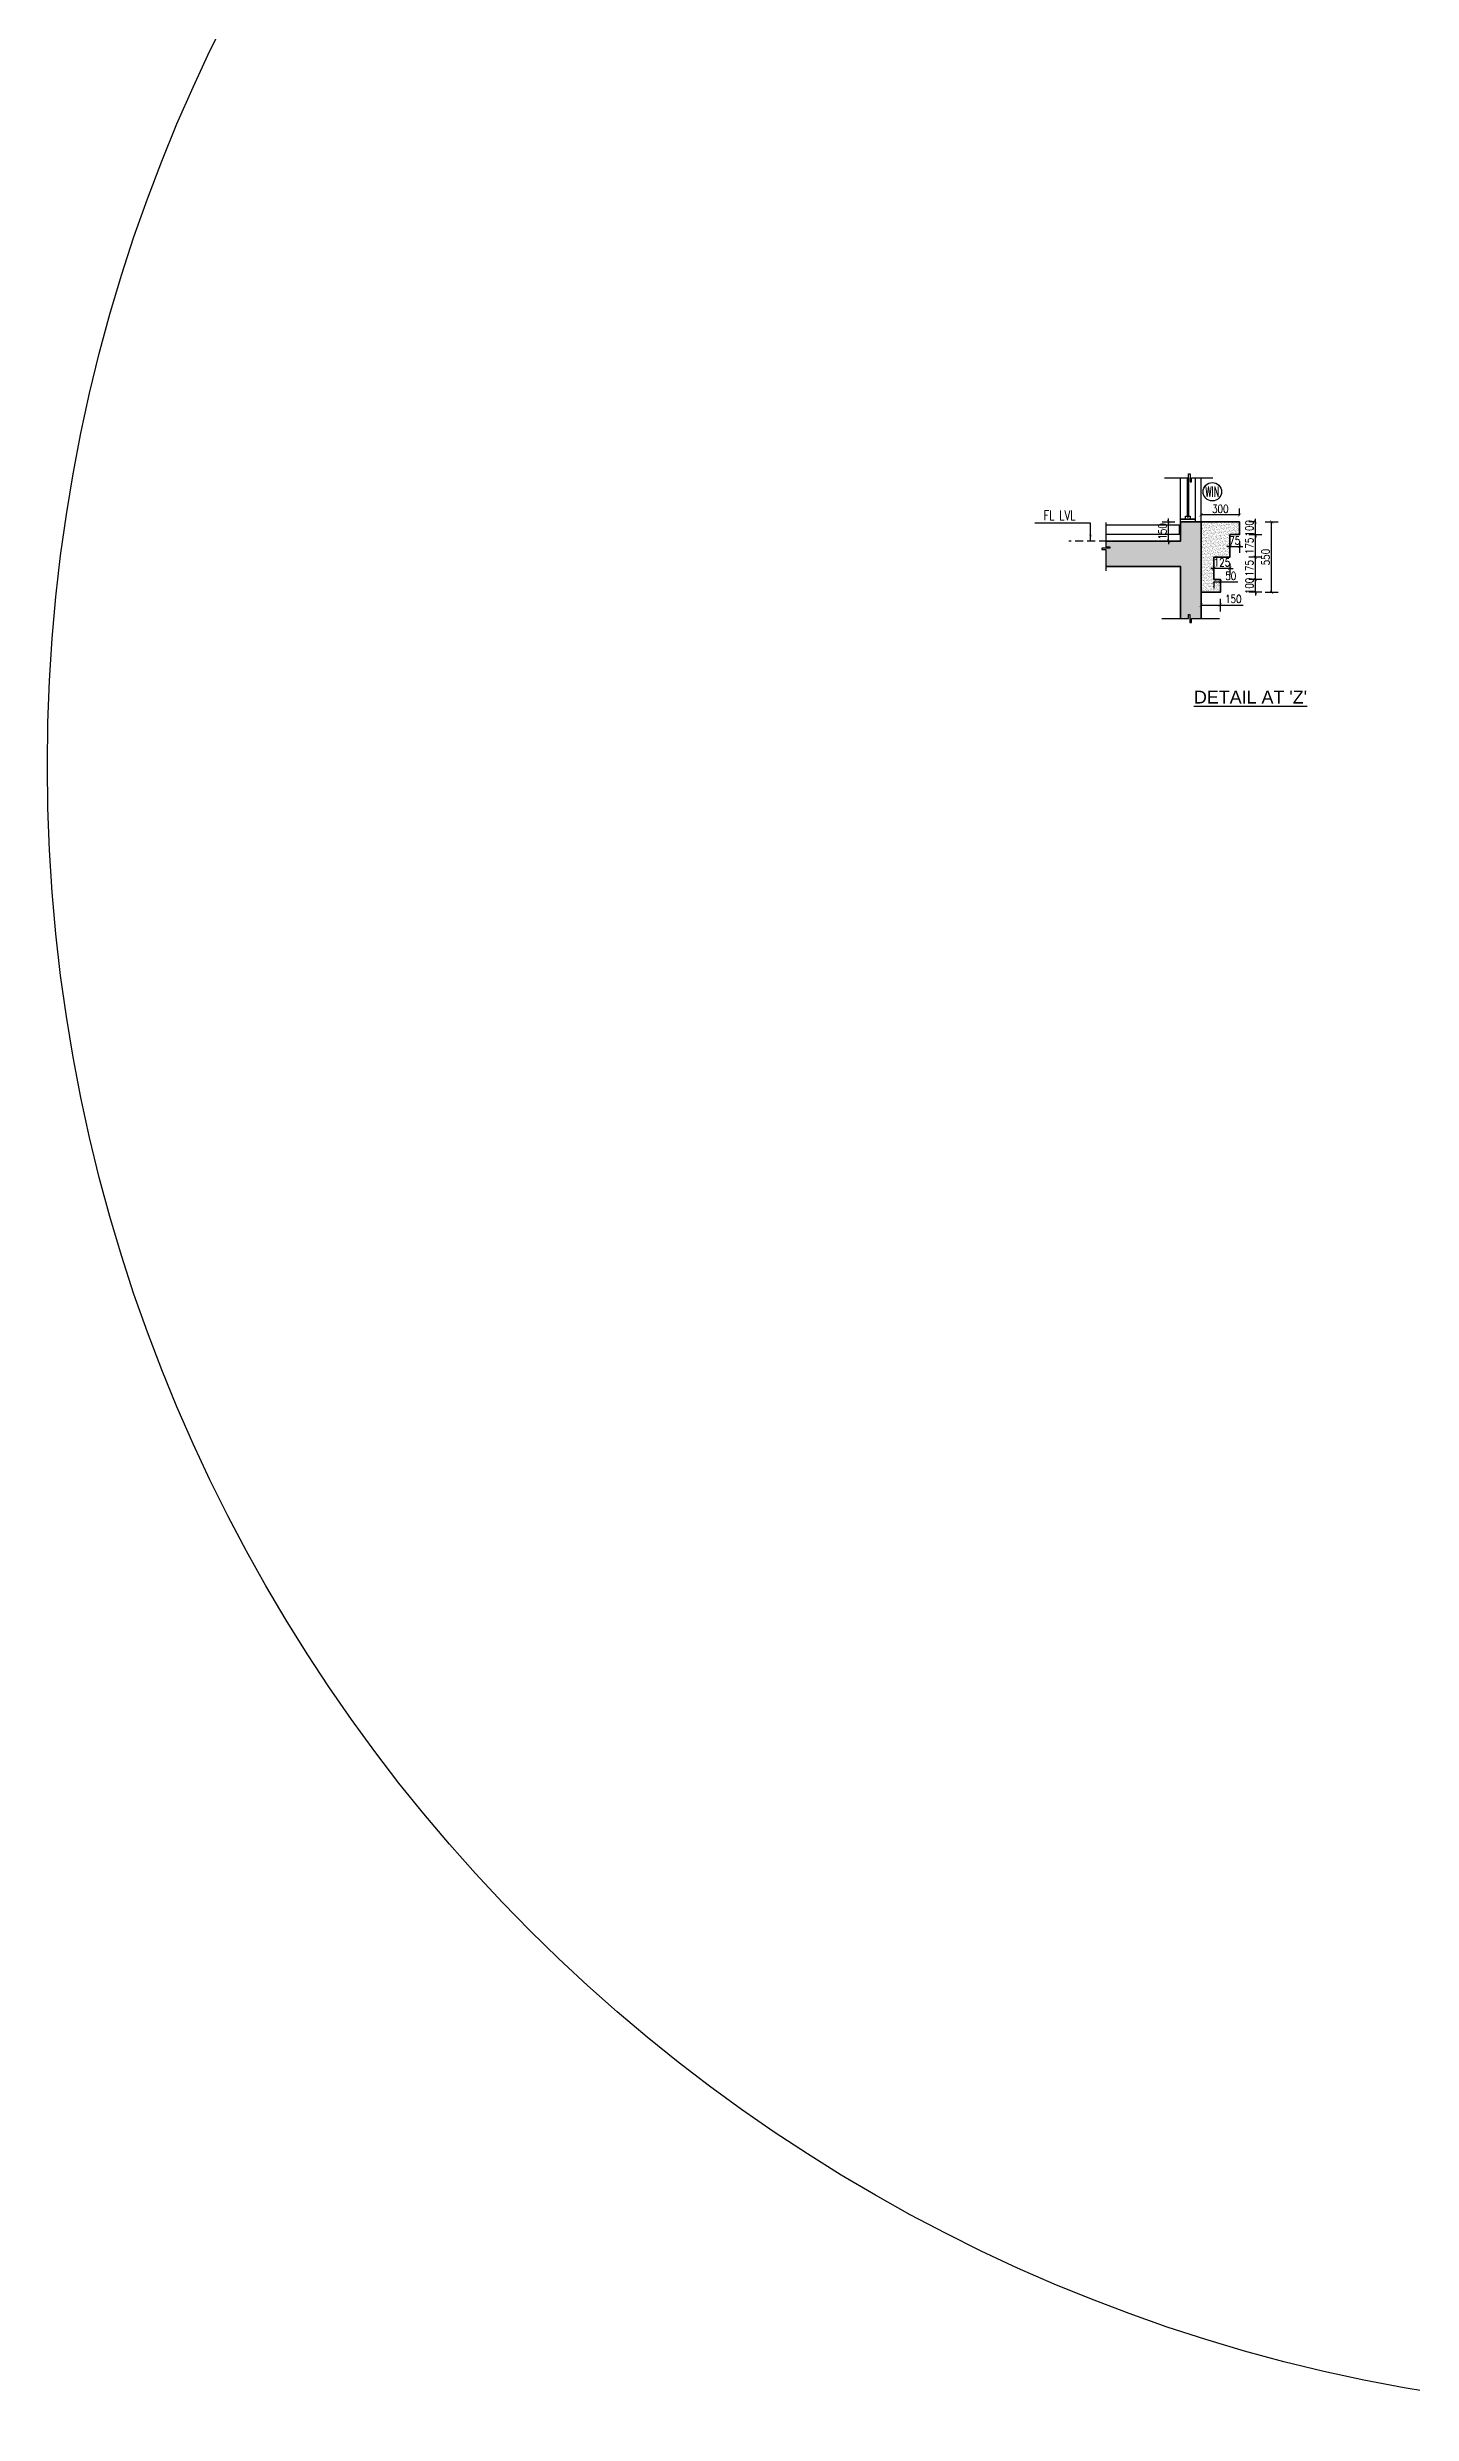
# Model space of a CAD drawing. Header units: millimetres. Extents: x 1066295 to 1300022, y -5734212 to -5454663.
# Drawn here: x 1066295 to 1076948, y -5626193 to -5607710 of the extents above; entities that cross this region are included whole.
import ezdxf
from ezdxf.enums import TextEntityAlignment as Align

# ---------------------------------------------------------------- set-up
doc = ezdxf.new("R2010")
doc.units = ezdxf.units.MM
doc.header["$LTSCALE"] = 1000
doc.header["$MEASUREMENT"] = 0
for name, pattern in [('AUDIT_D_120904163729-0', [0]), ('T9_PROFILE SECTIONS$0$HIDDEN', [0.375, 0.25, -0.125]), ('T9_PROFILE SECTIONS$0$T10(T7 IS SIMILAR BUT MIRROR) - DIMENSION & TEXTING$0$HIDDEN', [0.375, 0.25, -0.125])]:
    doc.linetypes.add(name, pattern=pattern)
doc.layers.get('0').update_dxf_attribs({"linetype": 'AUDIT_D_120904163729-0'})
for name, color, linetype in [('T9_PROFILE SECTIONS$0$A-DETAIL MARKERS', 52, 'T9_PROFILE SECTIONS$0$HIDDEN'), ('T9_PROFILE SECTIONS$0$a-ele', 8, 'Continuous'), ('T9_PROFILE SECTIONS$0$A-RSP DOOR NO', 4, 'Continuous'), ('T9_PROFILE SECTIONS$0$a-window', 5, 'Continuous'), ('T9_PROFILE SECTIONS$0$DIMDETAIL', 8, 'Continuous'), ('T9_PROFILE SECTIONS$0$HATCH 150', 8, 'Continuous'), ('T9_PROFILE SECTIONS$0$T10(T7 IS SIMILAR BUT MIRROR) - DIMENSION & TEXTING$0$A-DIMENSIONS', 2, 'T9_PROFILE SECTIONS$0$T10(T7 IS SIMILAR BUT MIRROR) - DIMENSION & TEXTING$0$HIDDEN')]:
    doc.layers.add(name, color=color, linetype=linetype)
doc.layers.add('T9_PROFILE SECTIONS$0$A-SLAB', color=3, linetype='Continuous', lineweight=35)
doc.styles.add('T9_PROFILE SECTIONS$0$AMISH', font='arial.ttf')
doc.styles.add('T9_PROFILE SECTIONS$0$B-AR-ANNO-E DECK FLOOR$0$DIMTEXT', font='SIMPLEX.shx', dxfattribs={"width": 0.75})
doc.styles.add('T9_PROFILE SECTIONS$0$DIM150', font='SIMPLEX.shx', dxfattribs={"width": 0.6})
doc.styles.add('T9_PROFILE SECTIONS$0$text-cmn', font='romans.shx', dxfattribs={"width": 0.8})
doc.dimstyles.new('T9_PROFILE SECTIONS$0$DIM 1-25', dxfattribs={"dimscale": 25, "dimtxt": 2.5, "dimasz": 1, "dimexe": 2, "dimexo": 2, "dimtad": 1, "dimdec": 0, "dimdsep": 46, "dimtxsty": 'T9_PROFILE SECTIONS$0$text-cmn', "dimblk": 'T9_PROFILE SECTIONS$0$_ArchTick', "dimcen": 2, "dimclrd": 1, "dimclre": 1, "dimclrt": 2, "dimadec": 0, "dimazin": 0, "dimtfac": 1, "dimtdec": 0, "dimtix": 1, "dimtmove": 0, "dimatfit": 3, "dimfxl": 2, "dimfxlon": 1, "dimlwd": -1, "dimlwe": -1, "dimarcsym": 0})

# ---------------------------------------------------------------- blocks, each defined once
blk = doc.blocks.new('T9_PROFILE SECTIONS$0$_ArchTick')
at = {"color": 0, "linetype": 'ByBlock', "const_width": 0.15}
blk.add_lwpolyline([(-0.5, -0.5), (0.5, 0.5)], dxfattribs=at)
blk = doc.blocks.new('*D529')
at = {"layer": 'T9_PROFILE SECTIONS$0$DIMDETAIL', "color": 1, "linetype": 'ByBlock', "transparency": 16777216}
for p, q in [((1077550, -5609019), (1077650, -5609019)), ((1077600, -5609569), (1077600, -5609019)), ((1077550, -5609569), (1077650, -5609569))]:
    blk.add_line(p, q, dxfattribs=at)
at = {"layer": 'T9_PROFILE SECTIONS$0$DIMDETAIL', "color": 1, "linetype": 'ByBlock', "transparency": 16777216, "xscale": 25, "yscale": 25, "zscale": 25}
for p, rotation in [((1077600, -5609019), 90), ((1077600, -5609569), 270)]:
    blk.add_blockref('T9_PROFILE SECTIONS$0$_ArchTick', p, dxfattribs=dict(at, rotation=rotation))
at = {"layer": 'T9_PROFILE SECTIONS$0$DIMDETAIL', "color": 7, "linetype": 'ByBlock', "transparency": 16777216, "insert": (1077553, -5609294), "char_height": 62.5, "attachment_point": 5, "rotation": 90, "style": 'T9_PROFILE SECTIONS$0$text-cmn'}
blk.add_mtext('550', dxfattribs=at)
blk = doc.blocks.new('*D530')
at = {"layer": 'T9_PROFILE SECTIONS$0$DIMDETAIL', "color": 1, "linetype": 'ByBlock', "transparency": 16777216}
for p, q in [((1077049, -5608965), (1077049, -5608914)), ((1077349, -5608964), (1077049, -5608964)), ((1077349, -5608969), (1077349, -5608914))]:
    blk.add_line(p, q, dxfattribs=at)
at = {"layer": 'T9_PROFILE SECTIONS$0$DIMDETAIL', "color": 1, "linetype": 'ByBlock', "transparency": 16777216, "xscale": 25, "yscale": 25, "zscale": 25, "rotation": 180}
blk.add_blockref('T9_PROFILE SECTIONS$0$_ArchTick', (1077049, -5608964), dxfattribs=at)
at = {"layer": 'T9_PROFILE SECTIONS$0$DIMDETAIL', "color": 1, "linetype": 'ByBlock', "transparency": 16777216, "xscale": 25, "yscale": 25, "zscale": 25}
blk.add_blockref('T9_PROFILE SECTIONS$0$_ArchTick', (1077349, -5608964), dxfattribs=at)
at = {"layer": 'T9_PROFILE SECTIONS$0$DIMDETAIL', "color": 7, "linetype": 'ByBlock', "transparency": 16777216, "insert": (1077199, -5608917), "char_height": 62.5, "attachment_point": 5, "style": 'T9_PROFILE SECTIONS$0$text-cmn'}
blk.add_mtext('300', dxfattribs=at)
blk = doc.blocks.new('*D531')
at = {"layer": 'T9_PROFILE SECTIONS$0$DIMDETAIL', "color": 1, "linetype": 'ByBlock', "transparency": 16777216}
for p, q in [((1076795, -5609018), (1076795, -5608993)), ((1076745, -5609018), (1076845, -5609018)), ((1076795, -5609169), (1076795, -5609018)), ((1076795, -5609169), (1076845, -5609169)), ((1076795, -5609169), (1076795, -5609194))]:
    blk.add_line(p, q, dxfattribs=at)
at = {"layer": 'T9_PROFILE SECTIONS$0$DIMDETAIL', "color": 1, "linetype": 'ByBlock', "transparency": 16777216, "xscale": 25, "yscale": 25, "zscale": 25}
for p, rotation in [((1076795, -5609018), 270), ((1076795, -5609169), 90)]:
    blk.add_blockref('T9_PROFILE SECTIONS$0$_ArchTick', p, dxfattribs=dict(at, rotation=rotation))
at = {"layer": 'T9_PROFILE SECTIONS$0$DIMDETAIL', "color": 7, "linetype": 'ByBlock', "transparency": 16777216, "insert": (1076748, -5609093), "char_height": 62.5, "attachment_point": 5, "rotation": 90, "style": 'T9_PROFILE SECTIONS$0$text-cmn'}
blk.add_mtext('150', dxfattribs=at)
blk = doc.blocks.new('*D532')
at = {"layer": 'T9_PROFILE SECTIONS$0$DIMDETAIL', "color": 1, "linetype": 'ByBlock', "transparency": 16777216}
for p, q in [((1077523, -5609469), (1077423, -5609469)), ((1077473, -5609469), (1077473, -5609444)), ((1077473, -5609569), (1077473, -5609469)), ((1077523, -5609569), (1077423, -5609569)), ((1077473, -5609569), (1077473, -5609594))]:
    blk.add_line(p, q, dxfattribs=at)
at = {"layer": 'T9_PROFILE SECTIONS$0$DIMDETAIL', "color": 1, "linetype": 'ByBlock', "transparency": 16777216, "xscale": 25, "yscale": 25, "zscale": 25}
for p, rotation in [((1077473, -5609469), 270), ((1077473, -5609569), 90)]:
    blk.add_blockref('T9_PROFILE SECTIONS$0$_ArchTick', p, dxfattribs=dict(at, rotation=rotation))
at = {"layer": 'T9_PROFILE SECTIONS$0$DIMDETAIL', "color": 7, "linetype": 'ByBlock', "transparency": 16777216, "insert": (1077426, -5609519), "char_height": 62.5, "attachment_point": 5, "rotation": 90, "style": 'T9_PROFILE SECTIONS$0$text-cmn'}
blk.add_mtext('100', dxfattribs=at)
blk = doc.blocks.new('*D533')
at = {"layer": 'T9_PROFILE SECTIONS$0$DIMDETAIL', "color": 1, "linetype": 'ByBlock', "transparency": 16777216}
for p, q in [((1077523, -5609294), (1077423, -5609294)), ((1077473, -5609469), (1077473, -5609294)), ((1077523, -5609469), (1077423, -5609469))]:
    blk.add_line(p, q, dxfattribs=at)
at = {"layer": 'T9_PROFILE SECTIONS$0$DIMDETAIL', "color": 1, "linetype": 'ByBlock', "transparency": 16777216, "xscale": 25, "yscale": 25, "zscale": 25}
for p, rotation in [((1077473, -5609294), 90), ((1077473, -5609469), 270)]:
    blk.add_blockref('T9_PROFILE SECTIONS$0$_ArchTick', p, dxfattribs=dict(at, rotation=rotation))
at = {"layer": 'T9_PROFILE SECTIONS$0$DIMDETAIL', "color": 7, "linetype": 'ByBlock', "transparency": 16777216, "insert": (1077426, -5609381), "char_height": 62.5, "attachment_point": 5, "rotation": 90, "style": 'T9_PROFILE SECTIONS$0$text-cmn'}
blk.add_mtext('175', dxfattribs=at)
blk = doc.blocks.new('*D534')
at = {"layer": 'T9_PROFILE SECTIONS$0$DIMDETAIL', "color": 1, "linetype": 'ByBlock', "transparency": 16777216}
for p, q in [((1077523, -5609119), (1077423, -5609119)), ((1077473, -5609294), (1077473, -5609119)), ((1077523, -5609294), (1077423, -5609294))]:
    blk.add_line(p, q, dxfattribs=at)
at = {"layer": 'T9_PROFILE SECTIONS$0$DIMDETAIL', "color": 1, "linetype": 'ByBlock', "transparency": 16777216, "xscale": 25, "yscale": 25, "zscale": 25}
for p, rotation in [((1077473, -5609119), 90), ((1077473, -5609294), 270)]:
    blk.add_blockref('T9_PROFILE SECTIONS$0$_ArchTick', p, dxfattribs=dict(at, rotation=rotation))
at = {"layer": 'T9_PROFILE SECTIONS$0$DIMDETAIL', "color": 7, "linetype": 'ByBlock', "transparency": 16777216, "insert": (1077426, -5609206), "char_height": 62.5, "attachment_point": 5, "rotation": 90, "style": 'T9_PROFILE SECTIONS$0$text-cmn'}
blk.add_mtext('175', dxfattribs=at)
blk = doc.blocks.new('*D535')
at = {"layer": 'T9_PROFILE SECTIONS$0$DIMDETAIL', "color": 1, "linetype": 'ByBlock', "transparency": 16777216}
for p, q in [((1077473, -5609019), (1077473, -5608994)), ((1077473, -5609019), (1077423, -5609019)), ((1077473, -5609119), (1077423, -5609119)), ((1077473, -5609119), (1077473, -5609019)), ((1077473, -5609119), (1077473, -5609144))]:
    blk.add_line(p, q, dxfattribs=at)
at = {"layer": 'T9_PROFILE SECTIONS$0$DIMDETAIL', "color": 1, "linetype": 'ByBlock', "transparency": 16777216, "xscale": 25, "yscale": 25, "zscale": 25}
for p, rotation in [((1077473, -5609019), 270), ((1077473, -5609119), 90)]:
    blk.add_blockref('T9_PROFILE SECTIONS$0$_ArchTick', p, dxfattribs=dict(at, rotation=rotation))
at = {"layer": 'T9_PROFILE SECTIONS$0$DIMDETAIL', "color": 7, "linetype": 'ByBlock', "transparency": 16777216, "insert": (1077426, -5609069), "char_height": 62.5, "attachment_point": 5, "rotation": 90, "style": 'T9_PROFILE SECTIONS$0$text-cmn'}
blk.add_mtext('100', dxfattribs=at)
blk = doc.blocks.new('*D536')
at = {"layer": 'T9_PROFILE SECTIONS$0$DIMDETAIL', "color": 1, "linetype": 'ByBlock', "transparency": 16777216}
for p, q in [((1077049, -5609619), (1077049, -5609718)), ((1077049, -5609668), (1077199, -5609668)), ((1077199, -5609619), (1077199, -5609718)), ((1077199, -5609668), (1077377, -5609668))]:
    blk.add_line(p, q, dxfattribs=at)
at = {"layer": 'T9_PROFILE SECTIONS$0$DIMDETAIL', "color": 1, "linetype": 'ByBlock', "transparency": 16777216, "xscale": 25, "yscale": 25, "zscale": 25, "rotation": 180}
blk.add_blockref('T9_PROFILE SECTIONS$0$_ArchTick', (1077049, -5609668), dxfattribs=at)
at = {"layer": 'T9_PROFILE SECTIONS$0$DIMDETAIL', "color": 1, "linetype": 'ByBlock', "transparency": 16777216, "xscale": 25, "yscale": 25, "zscale": 25}
blk.add_blockref('T9_PROFILE SECTIONS$0$_ArchTick', (1077199, -5609668), dxfattribs=at)
at = {"layer": 'T9_PROFILE SECTIONS$0$DIMDETAIL', "color": 7, "linetype": 'ByBlock', "transparency": 16777216, "insert": (1077301, -5609621), "char_height": 62.5, "attachment_point": 5, "style": 'T9_PROFILE SECTIONS$0$text-cmn'}
blk.add_mtext('150', dxfattribs=at)
blk = doc.blocks.new('*D537')
at = {"layer": 'T9_PROFILE SECTIONS$0$DIMDETAIL', "color": 1, "linetype": 'ByBlock', "transparency": 16777216}
for p, q in [((1077149, -5609488), (1077149, -5609538)), ((1077149, -5609488), (1077199, -5609488)), ((1077199, -5609488), (1077199, -5609538)), ((1077199, -5609488), (1077337, -5609488))]:
    blk.add_line(p, q, dxfattribs=at)
at = {"layer": 'T9_PROFILE SECTIONS$0$DIMDETAIL', "color": 1, "linetype": 'ByBlock', "transparency": 16777216, "xscale": 25, "yscale": 25, "zscale": 25, "rotation": 180}
blk.add_blockref('T9_PROFILE SECTIONS$0$_ArchTick', (1077149, -5609488), dxfattribs=at)
at = {"layer": 'T9_PROFILE SECTIONS$0$DIMDETAIL', "color": 1, "linetype": 'ByBlock', "transparency": 16777216, "xscale": 25, "yscale": 25, "zscale": 25}
blk.add_blockref('T9_PROFILE SECTIONS$0$_ArchTick', (1077199, -5609488), dxfattribs=at)
at = {"layer": 'T9_PROFILE SECTIONS$0$DIMDETAIL', "color": 7, "linetype": 'ByBlock', "transparency": 16777216, "insert": (1077281, -5609441), "char_height": 62.5, "attachment_point": 5, "style": 'T9_PROFILE SECTIONS$0$text-cmn'}
blk.add_mtext('50', dxfattribs=at)
blk = doc.blocks.new('*D538')
at = {"layer": 'T9_PROFILE SECTIONS$0$DIMDETAIL', "color": 1, "linetype": 'ByBlock', "transparency": 16777216}
for p, q in [((1077149, -5609344), (1077149, -5609432)), ((1077274, -5609344), (1077274, -5609432)), ((1077149, -5609382), (1077124, -5609382)), ((1077274, -5609382), (1077149, -5609382)), ((1077274, -5609382), (1077299, -5609382))]:
    blk.add_line(p, q, dxfattribs=at)
at = {"layer": 'T9_PROFILE SECTIONS$0$DIMDETAIL', "color": 1, "linetype": 'ByBlock', "transparency": 16777216, "xscale": 25, "yscale": 25, "zscale": 25}
blk.add_blockref('T9_PROFILE SECTIONS$0$_ArchTick', (1077149, -5609382), dxfattribs=at)
at = {"layer": 'T9_PROFILE SECTIONS$0$DIMDETAIL', "color": 1, "linetype": 'ByBlock', "transparency": 16777216, "xscale": 25, "yscale": 25, "zscale": 25, "rotation": 180}
blk.add_blockref('T9_PROFILE SECTIONS$0$_ArchTick', (1077274, -5609382), dxfattribs=at)
at = {"layer": 'T9_PROFILE SECTIONS$0$DIMDETAIL', "color": 7, "linetype": 'ByBlock', "transparency": 16777216, "insert": (1077212, -5609335), "char_height": 62.5, "attachment_point": 5, "style": 'T9_PROFILE SECTIONS$0$text-cmn'}
blk.add_mtext('125', dxfattribs=at)
blk = doc.blocks.new('*D539')
at = {"layer": 'T9_PROFILE SECTIONS$0$DIMDETAIL', "color": 1, "linetype": 'ByBlock', "transparency": 16777216}
for p, q in [((1077274, -5609169), (1077274, -5609261)), ((1077349, -5609169), (1077349, -5609261)), ((1077274, -5609211), (1077249, -5609211)), ((1077274, -5609211), (1077349, -5609211)), ((1077349, -5609211), (1077374, -5609211))]:
    blk.add_line(p, q, dxfattribs=at)
at = {"layer": 'T9_PROFILE SECTIONS$0$DIMDETAIL', "color": 1, "linetype": 'ByBlock', "transparency": 16777216, "xscale": 25, "yscale": 25, "zscale": 25}
blk.add_blockref('T9_PROFILE SECTIONS$0$_ArchTick', (1077274, -5609211), dxfattribs=at)
at = {"layer": 'T9_PROFILE SECTIONS$0$DIMDETAIL', "color": 1, "linetype": 'ByBlock', "transparency": 16777216, "xscale": 25, "yscale": 25, "zscale": 25, "rotation": 180}
blk.add_blockref('T9_PROFILE SECTIONS$0$_ArchTick', (1077349, -5609211), dxfattribs=at)
at = {"layer": 'T9_PROFILE SECTIONS$0$DIMDETAIL', "color": 7, "linetype": 'ByBlock', "transparency": 16777216, "insert": (1077312, -5609164), "char_height": 62.5, "attachment_point": 5, "style": 'T9_PROFILE SECTIONS$0$text-cmn'}
blk.add_mtext('75', dxfattribs=at)
blk = doc.blocks.new('T9_PROFILE SECTIONS$0$Door-Tag')
at = {"layer": 'T9_PROFILE SECTIONS$0$A-RSP DOOR NO'}
blk.add_circle((0, 0.001), 0.16, dxfattribs=at)
at = {"layer": 'T9_PROFILE SECTIONS$0$A-RSP DOOR NO', "style": 'T9_PROFILE SECTIONS$0$DIM150', "width": 0.6}
blk.add_attdef('DOOR-NO', text='', height=0.16, dxfattribs=at).set_placement((258.618, 64.001), align=Align.MIDDLE_CENTER)
blk = doc.blocks.new('T9_PROFILE SECTIONS')
at = {"layer": 'T9_PROFILE SECTIONS$0$HATCH 150'}
h = blk.add_hatch(color=8, dxfattribs=at)
h.dxf.hatch_style = 1
h.paths.add_polyline_path([(1076889.3975, -5609773.4368), (1076951.2274, -5609773.4368), (1076951.2274, -5609742.9368), (1076962.2274, -5609742.9368), (1076962.2274, -5609804.9368), (1076973.7274, -5609804.9368), (1076973.7274, -5609773.4368), (1077049.3975, -5609773.4368), (1077049.3975, -5609018.5074), (1076889.3975, -5609018.5074), (1076889.3975, -5609168.5074), (1076305.0237, -5609168.5074), (1076305.0237, -5609368.5074), (1076889.3975, -5609368.5074)])
h = blk.add_hatch(dxfattribs=at)
h.set_pattern_fill('AR-SAND', color=8, scale=10, angle=450)
h.set_pattern_definition([(217.5, (-4600113.708, -6839143.228), (0.62993358, -19.26823769), [0, -15.2, 0, -17, 0, -16.25]), (187.5, (-4600113.708, -6839143.228), (-17.69776705, -28.22146065), [0, -8.2, 0, -13.7, 0, -5.25]), (147.5, (-4600101.408, -6839143.228), (-31.141418618, -0.056590535), [0, -5, 0, -18, 0, -23.5]), (137.5, (-4600101.408, -6839143.228), (-30.06126605, -8.77675565), [0, -2.5, 0, -11.8, 0, -13.5])])
h.paths.add_polyline_path([(1077049.3975, -5609568.5075), (1077049.3975, -5609018.5074), (1077349.3975, -5609018.5074), (1077349.3975, -5609118.508), (1077274.4271, -5609118.508), (1077274.4271, -5609293.5084), (1077149.4271, -5609293.5084), (1077149.4271, -5609468.508), (1077199.4271, -5609468.508), (1077199.4271, -5609568.5084), (1077149.3483, -5609568.5207)])
at = {"color": 8, "linetype": 'T9_PROFILE SECTIONS$0$HIDDEN', "ltscale": 0.25}
blk.add_line((1076597.2106, -5609168.5074), (1076017.003, -5609168.5074), dxfattribs=at)
at = {"layer": 'T9_PROFILE SECTIONS$0$a-ele'}
blk.add_lwpolyline([(1077049.3975, -5609028.5145), (1077049.4066, -5608674.9026)], dxfattribs=at)
at = {"layer": 'T9_PROFILE SECTIONS$0$A-SLAB', "linetype": 'ByBlock'}
for points in [[(1077049.3975, -5609773.4368), (1077049.3975, -5609018.5074), (1076889.3975, -5609018.5074), (1076889.3975, -5609168.5074), (1076889.3975, -5609168.5074), (1076305.0237, -5609168.5074)], [(1076305.0237, -5609368.5074), (1076889.3975, -5609368.5074), (1076889.3975, -5609773.4368)]]:
    blk.add_lwpolyline(points, dxfattribs=at)
blk.add_lwpolyline([(1077049.3975, -5609568.5075), (1077049.3975, -5609018.5074), (1077349.3975, -5609018.5074), (1077349.3975, -5609118.508), (1077274.4271, -5609118.508), (1077274.4271, -5609293.5084), (1077149.4271, -5609293.5084), (1077149.4271, -5609468.508), (1077199.4271, -5609468.508), (1077199.4271, -5609568.5084), (1077149.3483, -5609568.5207)], close=True, dxfattribs=at)
at = {"layer": 'T9_PROFILE SECTIONS$0$a-window', "color": 5}
for p, q in [((1076940.0881, -5608674.3923), (1076940.0881, -5608973.5074)), ((1076950.0881, -5608674.3923), (1076950.0881, -5608973.5074))]:
    blk.add_line(p, q, dxfattribs=at)
at = {"layer": 'T9_PROFILE SECTIONS$0$a-window', "color": 250}
blk.add_lwpolyline([(1077001.8131, -5608674.3923), (1077001.8131, -5608998.5074), (1076889.3676, -5608998.5074), (1076889.3676, -5608674.3923)], dxfattribs=at)
at = {"layer": 'T9_PROFILE SECTIONS$0$a-window', "color": 4}
for points in [[(1076889.3131, -5609018.5074), (1076889.3131, -5608998.5074), (1077001.8131, -5608998.5074), (1077001.8131, -5609018.5074)], [(1076950.0881, -5608973.5074), (1076964.3131, -5608973.5074), (1076964.3131, -5608998.5074), (1076926.8131, -5608998.5074), (1076926.8131, -5608973.5074), (1076940.0881, -5608973.5074), (1076940.0881, -5608979.5074), (1076950.0881, -5608979.5074)]]:
    blk.add_lwpolyline(points, close=True, dxfattribs=at)
at = {"layer": 'T9_PROFILE SECTIONS$0$a-window', "color": 5}
for points in [[(1076305.0237, -5609024.4309), (1076305.0237, -5609212.584), (1076335.4496, -5609212.584), (1076335.4496, -5609223.584), (1076273.4496, -5609223.584), (1076273.4496, -5609235.084), (1076304.9496, -5609235.084), (1076304.9496, -5609402.1166)], [(1076742.2274, -5609773.4368), (1076951.2274, -5609773.4368), (1076951.2274, -5609742.9368), (1076962.2274, -5609742.9368), (1076962.2274, -5609804.9368), (1076973.7274, -5609804.9368), (1076973.7274, -5609773.4368), (1077193.2274, -5609773.4368)]]:
    blk.add_lwpolyline(points, dxfattribs=at)
at = {"layer": 'T9_PROFILE SECTIONS$0$DIMDETAIL', "linetype": 'ByBlock'}
for p, q in [((1076889.3975, -5609043.5074), (1076305.0237, -5609043.5074)), ((1076889.3975, -5609118.5074), (1076305.0237, -5609118.5074)), ((1076879.3975, -5609043.5074), (1076889.3975, -5609043.5074))]:
    blk.add_line(p, q, dxfattribs=at)
for points in [[(1076763.7328, -5608674.8285), (1076951.8859, -5608674.8285), (1076951.8859, -5608644.4026), (1076962.8859, -5608644.4026), (1076962.8859, -5608706.4026), (1076974.3859, -5608706.4026), (1076974.3859, -5608674.9026), (1077141.4185, -5608674.9026)], [(1076879.3975, -5609118.5074), (1076879.3975, -5609043.5074), (1076879.3975, -5609043.5074)], [(1077049.3975, -5609018.5145), (1077049.3975, -5609024.5145), (1077049.3975, -5609028.5145)]]:
    blk.add_lwpolyline(points, dxfattribs=at)
at = {"layer": 'T9_PROFILE SECTIONS$0$T10(T7 IS SIMILAR BUT MIRROR) - DIMENSION & TEXTING$0$A-DIMENSIONS', "linetype": 'ByBlock'}
blk.add_circle((1080913.8262, -5610921.0339), 12874.0202, dxfattribs=at)
at = {"layer": 'T9_PROFILE SECTIONS$0$A-RSP DOOR NO'}
ref = blk.add_blockref('T9_PROFILE SECTIONS$0$Door-Tag', (1077137.0699, -5608782.9538), dxfattribs=dict(at, xscale=450, yscale=450, zscale=450, rotation=180))
ref.add_attrib('DOOR-NO', 'WIN', dxfattribs={"height": 78.75, "style": 'T9_PROFILE SECTIONS$0$DIM150', "width": 0.6}).set_placement((1077137.0699, -5608782.9538), align=Align.MIDDLE_CENTER)
at = {"layer": 'T9_PROFILE SECTIONS$0$A-DETAIL MARKERS', "color": 7, "linetype": 'ByBlock', "insert": (1077877.0654, -5610337.3686), "char_height": 100, "attachment_point": 3, "style": 'T9_PROFILE SECTIONS$0$AMISH'}
blk.add_mtext_dynamic_manual_height_columns("{\\LDETAIL AT 'Z'}", width=2034.5, gutter_width=500, heights=[0], dxfattribs=at)
at = {"layer": 'T9_PROFILE SECTIONS$0$DIMDETAIL', "color": 7, "style": 'T9_PROFILE SECTIONS$0$B-AR-ANNO-E DECK FLOOR$0$DIMTEXT', "width": 0.75}
blk.add_text('FL LVL', height=75, dxfattribs=at).set_placement((1075819.5891, -5609004.5568))
at = {"layer": 'T9_PROFILE SECTIONS$0$DIMDETAIL', "linetype": 'ByBlock'}
for base, p1, p2, angle, picture, middle in [((1076794.7958, -5609018.4851), (1076744.7958, -5609168.5074), (1076544.3038, -5609018.4851), 90, '*D531', (1076747.9208, -5609093.4963)), ((1077049.3975, -5608963.5074), (1077349.3975, -5609018.5075), (1077049.3975, -5609014.5074), 180, '*D530', (1077199.3975, -5608916.6324)), ((1077472.8894, -5609018.5075), (1077522.8894, -5609118.5075), (1077522.8894, -5609018.5075), 90, '*D535', (1077426.0144, -5609068.5075)), ((1077599.8894, -5609018.5074), (1077199.4376, -5609568.5075), (1077349.3975, -5609018.5074), 90, '*D529', (1077553.0144, -5609293.5074)), ((1077349.3975, -5609210.5074), (1077274.4271, -5609118.508), (1077349.3975, -5609118.508), 180, '*D539', (1077311.9123, -5609163.6324)), ((1077472.8894, -5609118.5075), (1077676.0683, -5609293.5075), (1077676.0683, -5609118.5075), 90, '*D534', (1077426.0144, -5609206.0075)), ((1077149.4271, -5609382.0074), (1077274.4271, -5609293.5084), (1077149.4271, -5609293.5084), 180, '*D538', (1077211.9271, -5609335.1324)), ((1077472.8894, -5609293.5075), (1077676.0685, -5609468.5075), (1077676.0683, -5609293.5075), 90, '*D533', (1077426.0144, -5609381.0075)), ((1077472.8894, -5609468.5075), (1077726.0683, -5609568.5075), (1077726.0683, -5609468.5075), 90, '*D532', (1077426.0144, -5609518.5075))]:
    dim = blk.add_linear_dim(base=base, p1=p1, p2=p2, angle=angle, dimstyle='T9_PROFILE SECTIONS$0$DIM 1-25', override={"dimclrt": 7}, dxfattribs=at)
    dim.commit()
    dim.dimension.update_dxf_attribs({"geometry": picture, "text_midpoint": middle})
for base, p1, p2, picture, middle in [((1077149.4271, -5609487.7515), (1077199.4271, -5609468.5009), (1077149.4271, -5609468.5009), '*D537', (1077280.5283, -5609487.7515)), ((1077049.3627, -5609667.5074), (1077199.4376, -5609568.5075), (1077049.3627, -5609568.5075), '*D536', (1077300.7769, -5609667.5074))]:
    dim = blk.add_linear_dim(base=base, p1=p1, p2=p2, angle=180, dimstyle='T9_PROFILE SECTIONS$0$DIM 1-25', override={"dimclrt": 7}, dxfattribs=at)
    dim.commit()
    dim.dimension.update_dxf_attribs({"geometry": picture, "text_midpoint": middle, "dimtype": 128})
at = {"layer": 'T9_PROFILE SECTIONS$0$DIMDETAIL'}
blk.add_leader([(1076185.2013, -5609168.5074), (1076185.2022, -5609027.5074), (1075750.066, -5609027.5074)], dimstyle='T9_PROFILE SECTIONS$0$DIM 1-25', override={"dimasz": 2, "dimgap": 0.625, "dimtad": 0}, dxfattribs=at)

msp = doc.modelspace()

# ---------------------------------------------------------------- block references
at = {"linetype": 'ByBlock'}
msp.add_blockref('T9_PROFILE SECTIONS', (-1745, -2398, 0), dxfattribs=at)

doc.saveas('drawing.dxf')
